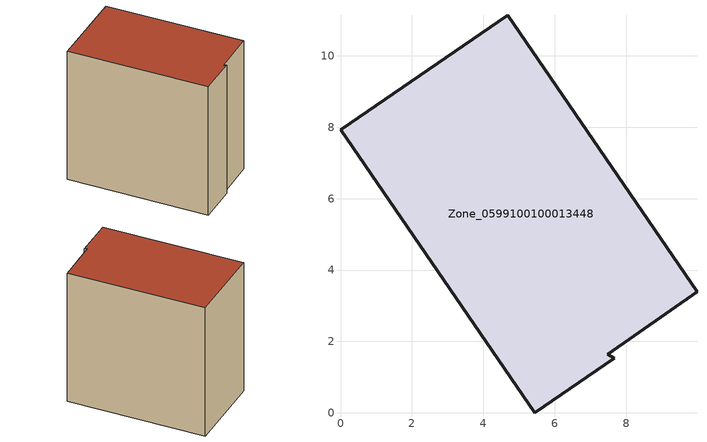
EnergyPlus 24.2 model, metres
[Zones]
Zone_0599100100013448
 floor ground (C_G): 0,7.93 4.68,11.14 9.99,3.4 7.49,1.64 7.67,1.53 5.43,0 z0
 wall outside (C_F): 4.68,11.14 0,7.93 5.43,0 7.67,1.53 7.49,1.64 9.99,3.4 4.68,11.14 z0:9.39
 roof outside (C_R): 5.43,0 7.67,1.53 7.49,1.64 9.99,3.4 4.68,11.14 0,7.93 z9.39
[BUILDING]
Pand.0599100100013448: North Axis=0; Terrain=City; Loads Convergence Tolerance Value=0.04; Temperature Convergence Tolerance Value=0.4; Solar Distribution=FullExterior; Maximum Number of Warmup Days=25; Minimum Number of Warmup Days=1
[Site:Location]
Rotterdam.The.Hague.AP_ZH_NLD Design_Conditions: Latitude=51.96; Longitude=4.45; Time Zone=1; Elevation=-4.5
[SITE:GROUNDTEMPERATURE:BUILDINGSURFACE]
18, 18, 18, 18, 18, 18, 18, 18, 18, 18, 18, 18
[MATERIAL] Thermal Absorptance=0.9; Solar Absorptance=0.7; Visible Absorptance=0.7
Name | Roughness | Thickness | Conductivity | Density | Specific Heat
G.TC.2015-2018 | MediumSmooth | 0.15 | 0.0428571 | 540 | 1210
F.TC.2015-2018 | Rough | 0.3 | 0.0666667 | 1920 | 840
R.TC.2015-2018 | MediumRough | 0.2 | 0.0333333 | 1500 | 1000
[CONSTRUCTION]
C_G: G.TC.2015-2018
C_F: F.TC.2015-2018
C_R: R.TC.2015-2018
[ZONE]
Zone_0599100100013448: Type=1; Multiplier=1; Ceiling Height=Autocalculate; Volume=Autocalculate; Floor Area=autocalculate; Part of Total Floor Area=Yes
[ZONEINFILTRATION:DESIGNFLOWRATE]
Infil_Zone_0599100100013448: Zone or ZoneList or Space or SpaceList=Zone_0599100100013448; Schedule=AlwaysOn; Design Flow Rate Calculation Method=Flow/Area; Flow Rate per Floor Area=0.0015; Constant Term Coefficient=1; Temperature Term Coefficient=0; Velocity Term Coefficient=0; Velocity Squared Term Coefficient=0
[HVACTEMPLATE:ZONE:IDEALLOADSAIRSYSTEM]
Zone_0599100100013448: Maximum Heating Supply Air Temperature=50; Minimum Cooling Supply Air Temperature=13; Maximum Heating Supply Air Humidity Ratio=0.0156; Minimum Cooling Supply Air Humidity Ratio=0.0077; Heating Limit=NoLimit; Cooling Limit=NoLimit; Dehumidification Control Type=ConstantSensibleHeatRatio; Cooling Sensible Heat Ratio=0.7; Dehumidification Setpoint=60; Humidification Control Type=None; Humidification Setpoint=30; Outdoor Air Method=None; Outdoor Air Flow Rate per Person=0.00944; Outdoor Air Flow Rate per Zone Floor Area=0; Outdoor Air Flow Rate per Zone=0; Demand Controlled Ventilation Type=None; Outdoor Air Economizer Type=NoEconomizer; Heat Recovery Type=None; Sensible Heat Recovery Effectiveness=0.7; Latent Heat Recovery Effectiveness=0.65
[ZONECONTROL:THERMOSTAT]
ThermostatControl_Zone_0599100100013448: Zone or ZoneList=Zone_0599100100013448; Control Type Schedule=DualSetpointControlType; Control 1=Thermostat_Zone_0599100100013448; Temperature Difference Between Cutout And Setpoint=0
[THERMOSTATSETPOINT:DUALSETPOINT]
Thermostat_Zone_0599100100013448: Heating Setpoint Temperature Schedule=HeatingSetpoint_Zone_0599100100013448; Cooling Setpoint Temperature Schedule=CoolingSetpoint_Zone_0599100100013448
[SCHEDULE:COMPACT]
HeatingSetpoint_Zone_0599100100013448: Through: 12/31, For: AllDays, Until: 24:00, 21
CoolingSetpoint_Zone_0599100100013448: Through: 12/31, For: AllDays, Until: 24:00, 24
DualSetpointControlType: Through: 12/31, For: AllDays, Until: 24:00, 4
AlwaysOn: Through: 12/31, For: AllDays, Until: 24:00, 1
